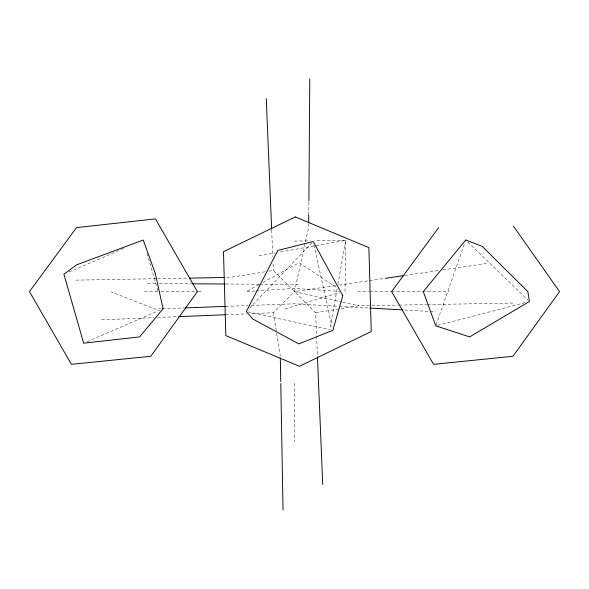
<?xml version="1.0" encoding="UTF-8"?>
<svg xmlns="http://www.w3.org/2000/svg" width="589" height="589" viewBox="0 0 589 589"><rect width="100%" height="100%" fill="white"/><g stroke="black" fill="none" stroke-linecap="round" stroke-linejoin="round"><path stroke-width="0.44" stroke-dasharray="2.94 2.21" d="M308.724 223.614L308.695 227.273L294.5 291.607L273.355 312.744L250.391 313.694M308.783 215.375L308.886 201.644M345.007 291.607L345.846 240.26L314.673 240.768M330.215 327.315L337.144 288.728M337.946 284.237L345.846 240.26L278.531 252.342M436.096 324.988L464.854 242.631M249.478 308.238L311.927 242.845M259.057 284.597L246.231 291.607L255.28 290.995M263.069 282.411L299.138 262.716L336.643 287.55M86.995 341.73L159.722 310.234M68.972 272.037L124.647 248.028M284.811 308.96L339.257 292.652M437.561 325.4L525.874 302.429M258.785 255.891L274.938 252.99M265.256 271.765L230.166 277.404L225.587 277.485M268.856 271.183L273.355 270.461L315.645 312.744L317.419 355.925M315.645 312.744L358.834 305.801L398.267 305.102M335.45 285.613L294.5 291.607L341.856 302.054M339.095 285.083L385.5 278.295M404.614 275.497L439.195 270.439M442.832 269.902L487.427 263.386M256.178 290.929L294.161 288.374L339.102 291.356M101.573 319.827L153.935 317.67M157.609 317.515L177.819 316.683M225.587 314.717L246.717 313.841M161.415 308.82L154.995 309.056L111.203 291.901M162.336 308.783L184.364 307.951M225.668 306.39L247.689 305.558M251.363 305.419L294.5 303.791L338.55 306.287M76.099 280.136L156.807 278.707M157.719 278.693L187.987 278.155M399.18 305.087L426.694 304.601M427.614 304.579L512.901 303.07M294.5 241.092L310.086 240.842M144.474 291.607L159.972 291.607M160.885 291.607L197.352 291.607M198.265 291.607L202.822 291.607M357.67 291.607L368.655 291.607M369.568 291.607L390.735 291.607M391.538 291.607L449.201 291.607M147.53 283.552L155.805 283.596M159.383 283.618L191.661 283.817M225.675 284.016L258.865 284.215M259.69 284.222L298.299 284.45M339.463 306.339L368.832 308.003M404.621 310.028L429.396 311.434M430.316 311.485L435.823 311.795M248.109 311.927L330.164 329.752M342.746 302.253L358.834 305.801M467.732 241.932L528.097 300.243M147.022 253.248L158.227 292.034M313.981 245.112L332.041 326.748M273.355 312.744L276.543 332.542M276.683 333.44L280.305 355.933M271.691 230.041L272.788 256.679M273.09 264.027L273.355 270.461M294.5 383.284L294.5 441.632"/><path stroke-width="0.88" d="M308.732 222.694L308.783 215.375M308.894 200.731L309.777 79M438.628 227.619L391.597 291.607L433.585 364.333L512.923 356.293L559.55 291.607L513.387 226.102M385.5 278.295L403.708 275.63M178.739 316.646L225.587 314.717M185.277 307.914L225.668 306.39M189.82 278.118L224.667 277.5M192.213 283.817L225.05 284.008M369.752 308.054L402.788 309.924M317.464 356.838L322.72 484.533M266.28 98.672L271.654 229.121M280.335 357.766L280.754 381.613M280.791 383.446L283.037 510M342.783 295.656L332.837 330.333L298.822 343.888L252.814 319.01L246.32 311.537L277.809 250.45L313.186 241.527L342.783 295.656M197.403 291.607L150.777 356.293L71.438 364.333L29.45 291.607L76.489 227.619L155.415 218.88L197.403 291.607M465.759 240.025L423.27 291.607L435.794 325.857L469.647 336.901L529.408 301.509L527.877 291.607L482.133 246.312L465.759 240.025M163.065 308.783L139.578 336.901L83.653 343.181L63.906 274.224L76.563 264.873L143.208 240.025L155.341 273.613L163.065 308.783M295.273 216.936L223.489 251.665L225.837 335.605L299.448 366.27L371.232 331.541L368.883 247.601L295.273 216.936"/></g></svg>
